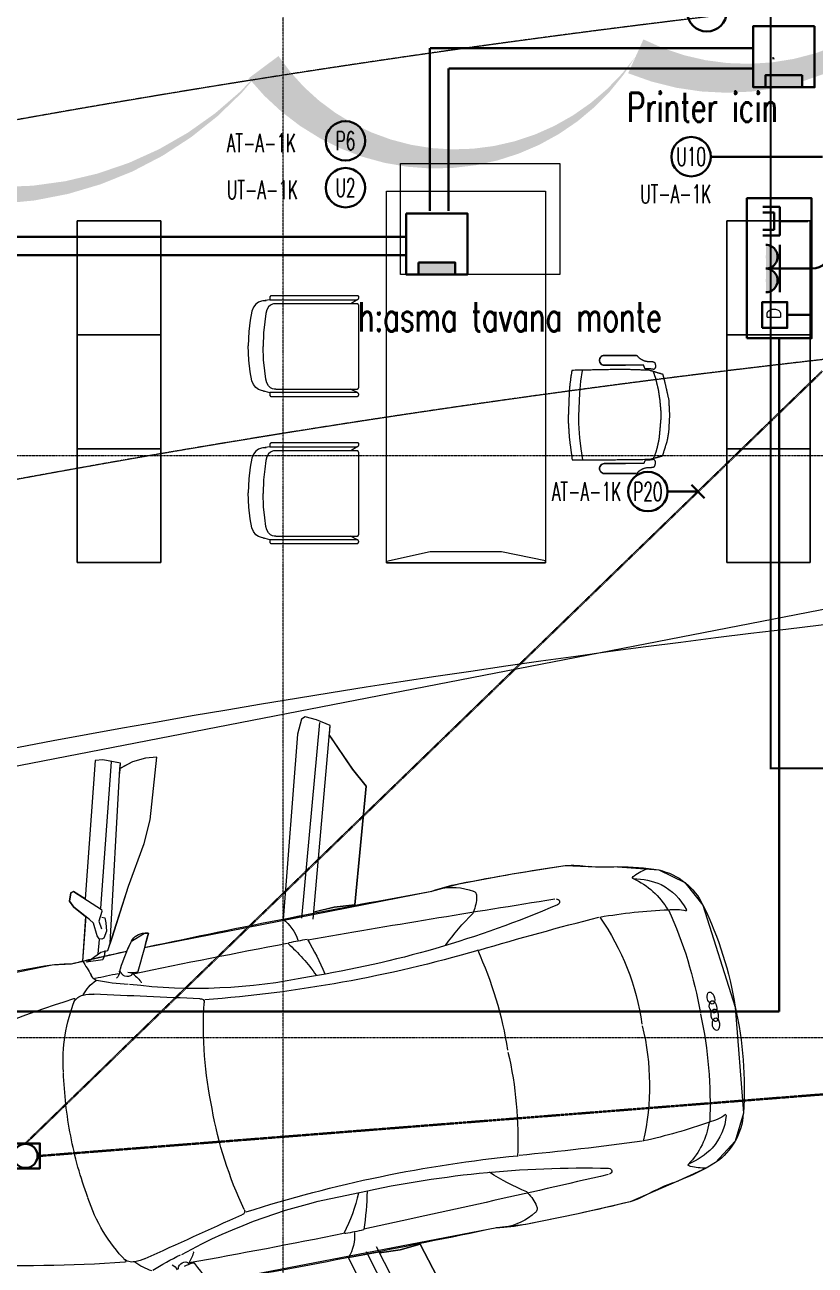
# Model space of a CAD drawing. Extents: x -1439 to 23780, y -1362 to 4476.
# Drawn here: x 9538 to 9964, y 1549 to 2217 of the extents above; entities that cross this region are included whole.
import ezdxf
from ezdxf.enums import TextEntityAlignment as Align

# ---------------------------------------------------------------- set-up
doc = ezdxf.new("R2010")
doc.units = 0
doc.header["$MEASUREMENT"] = 0
for name, pattern in [('Audi$0$DASHDOT2', [0.5, 0.25, -0.125, 0, -0.125]), ('Audi$0$DOT2', [0.125, 0, -0.125]), ('Audi$0$HIDDEN', [0.375, 0.25, -0.125]), ('Audi$0$HIDDEN2', [4.7625, 3.175, -1.5875]), ('DASHED2', [0.375, 0.25, -0.125])]:
    doc.linetypes.add(name, pattern=pattern)
doc.layers.get('0').update_dxf_attribs({"color": 9, "lineweight": 9})
for name, color, linetype, lineweight in [('Audi$0$04', 8, 'Continuous', 9), ('Audi$0$05', 8, 'Continuous', 9), ('Audi$0$06D', 8, 'Continuous', 9), ('Audi$0$20', 8, 'Audi$0$DOT2', 9), ('Audi$0$21', 8, 'Continuous', 9), ('Audi$0$24', 8, 'Audi$0$DASHDOT2', 9), ('Audi$0$35', 8, 'Continuous', 9), ('E-1x8 W ACİL ÇIKIŞ ARMATÜRÜ (TİP1)', 7, 'Continuous', 30), ('E-DATA PRİZİ (RJ45)', 7, 'Continuous', 30), ('E-DÖŞEME (ŞAP İÇİ) PRİZ KUTUSU', 7, 'Continuous', 30), ('E-KABLO', 7, 'Continuous', 30), ('E-KUVVET', 7, 'Continuous', 30), ('E-LINYE', 7, 'Continuous', 30), ('E-TV PRİZİ', 7, 'Continuous', 30), ('E-YAZI', 7, 'Continuous', 30), ('E-ÇİFTLİ UPS PRİZ', 7, 'Continuous', 30)]:
    doc.layers.add(name, color=color, linetype=linetype, lineweight=lineweight)
doc.styles.add('E-YAZI', font='txttw.shx')

# ---------------------------------------------------------------- blocks, each defined once
blk = doc.blocks.new('Audi$0$Group-321-1')
at = {"lineweight": 0}
for p, q in [((384783.0404, 69371.037), (384783.0455, 69371.0295)), ((384784.4115, 69370.3332), (384784.4025, 69370.333))]:
    blk.add_line(p, q, dxfattribs=at)
blk.add_lwpolyline([(384783.2058, 69367.6663), (384783.5053, 69368.2326), (384783.5403, 69368.3322), (384783.689, 69368.5997), (384783.7466, 69368.6084), (384783.8084, 69368.6626), (384783.8147, 69368.6844), (384783.7337, 69368.6844), (384784.4562, 69370.087), (384784.5363, 69370.2162), (384784.6671, 69370.4777), (384784.7897, 69370.7386), (384784.8195, 69370.8587), (384784.8615, 69371.012), (384784.9078, 69371.2302), (384784.8821, 69371.3838), (384784.7923, 69371.511), (384784.3139, 69371.8312), (384783.7777, 69372.0326), (384783.6197, 69372.0318), (384783.48, 69371.9631), (384783.4374, 69371.9222), (384783.3299, 69371.7988), (384783.1493, 69371.5806), (384783.0089, 69371.3289), (384782.8745, 69371.074), (384782.8143, 69370.9298), (384782.099, 69369.5315)], dxfattribs=at)
for centre, radius, start, end in [((384783.7002, 69371.6914), 0.3498, 77.58661, 129.02756), ((384783.3657, 69370.1215), 1.955, 60.96601, 77.834), ((384784.32, 69371.0452), 1.2443, 132.46554, 142.72442), ((384783.6803, 69371.6404), 0.3125, 79.03531, 114.67967), ((384783.8912, 69371.7489), 0.2436, 127.28492, 150.48206), ((384783.7369, 69371.9408), 0.00701, 14.30738, 65.78767), ((384783.7203, 69371.8273), 0.2984, 161.30494, 177.7436), ((384783.624, 69371.4545), 0.4181, 82.50821, 117.47814), ((384783.7432, 69371.5713), 0.4025, 118.72004, 140.78477), ((384786.16, 69370.0997), 3.0479, 144.45126, 151.44152), ((384783.1339, 69369.6371), 2.3005, 61.70075, 76.26458), ((384782.5383, 69372.3373), 0.9575, 316.21857, 325.7418), ((384783.5084, 69371.8411), 0.0862, 181.34596, 189.63974), ((384783.4275, 69371.8281), 0.00442, 198.85042, 328.86273), ((384783.4781, 69370.0639), 1.955, 47.82213, 64.69011), ((384784.1759, 69371.7659), 0.0116, 115.48588, 202.83845), ((384784.2048, 69371.7798), 0.0437, 204.93665, 291.60104), ((384784.1827, 69371.7527), 0.0264, 86.25131, 116.60003), ((384784.1802, 69371.7174), 0.0619, 44.04057, 86.06863), ((384784.219, 69371.7483), 0.0101, 111.92831, 196.76289), ((384784.245, 69371.7546), 0.0368, 193.51549, 249.2754), ((384784.2267, 69371.7313), 0.0287, 93.47089, 113.70035), ((384784.2157, 69371.751), 0.0129, 292.51497, 43.91301), ((384784.2218, 69371.692), 0.0681, 58.34095, 87.30825), ((384784.2665, 69371.7271), 0.0153, 157.39591, 204.46469), ((384784.264, 69371.7268), 0.0131, 105.23805, 152.09254), ((384784.2396, 69371.7211), 0.0339, 22.28966, 58.16625), ((384784.2684, 69371.7064), 0.0339, 67.48988, 103.36647), ((384784.2588, 69371.7295), 0.0131, 333.56358, 20.41807), ((384784.2551, 69371.6749), 0.0681, 38.34788, 67.31518), ((384783.6081, 69371.2726), 0.5525, 133.02369, 146.12278), ((384783.2195, 69369.5931), 2.3005, 49.39154, 63.95538), ((384784.2513, 69371.7608), 0.045, 244.61072, 282.68217), ((384784.2938, 69371.739), 0.045, 202.97395, 241.04541), ((384784.2575, 69371.7317), 0.0153, 281.19144, 328.26022), ((384784.2924, 69371.7303), 0.0368, 236.38072, 292.14064), ((384784.3065, 69371.7044), 0.0129, 81.74311, 193.14115), ((384784.3363, 69371.7123), 0.0437, 194.05509, 280.71948), ((384784.3025, 69371.7054), 0.0101, 288.89324, 13.72781), ((384784.2842, 69371.7018), 0.0287, 11.95578, 32.18524), ((384784.2999, 69371.6559), 0.0619, 39.58749, 81.61555), ((384784.3419, 69371.6807), 0.0116, 282.81768, 10.17024), ((384784.3272, 69371.6786), 0.0264, 9.05609, 39.40481), ((384793.5272, 69365.622), 11.9668, 150.13727, 152.89723), ((384800.1056, 69364.1963), 18.1799, 156.13496, 158.24111), ((384783.405, 69370.2154), 1.343, 60.01739, 86.68797), ((384784.5586, 69371.2508), 0.3498, 356.62857, 48.06952), ((384865.0479, 69325.7189), 93.6961, 150.803073, 151.627747), ((384777.8715, 69372.8535), 5.6052, 330.89441, 345.16435), ((384783.2749, 69371.4236), 0.0159, 339.0039, 150.39832), ((384784.4941, 69371.4395), 0.2436, 335.17406, 358.37121), ((384784.7399, 69371.4259), 0.00701, 59.86846, 111.34875), ((384784.5288, 69371.2049), 0.3125, 10.97646, 46.62082), ((384783.5314, 69370.1506), 1.343, 38.96815, 65.63874), ((384781.8315, 69372.3216), 3.0479, 334.21461, 341.20486), ((384784.4106, 69371.0507), 0.4181, 8.17799, 43.14791), ((384784.436, 69371.2157), 0.4025, 344.87136, 6.93609), ((384783.6723, 69371.3777), 1.2443, 342.93171, 353.19059), ((384784.6574, 69371.3463), 0.2984, 307.91253, 324.35119), ((384783.7734, 69370.6126), 1.0105, 153.06948, 161.91859), ((384783.1168, 69370.8333), 0.3186, 120.97289, 155.47556), ((384782.9706, 69371.0742), 0.0369, 91.80001, 120.34392), ((384782.963, 69371.0791), 0.0326, 45.48642, 78.55436), ((384782.8486, 69370.9332), 0.2179, 28.76175, 50.98475), ((384784.8286, 69371.1089), 0.00442, 156.7934, 286.8057), ((384784.7921, 69371.1821), 0.0862, 296.01639, 304.31017), ((384784.1506, 69371.1377), 1.1104, 185.59299, 197.27063), ((384768.9056, 69380.2116), 18.1799, 327.41502, 329.52117), ((384785.7608, 69370.6832), 0.9575, 159.91432, 169.43756), ((384822.9409, 69349.5203), 45.4809, 151.91783, 153.89663), ((384776.6075, 69373.5829), 7.1236, 326.0794, 338.11644), ((384782.7341, 69368.9325), 2.0531, 60.68217, 76.50321), ((384784.272, 69370.9318), 0.5525, 339.53334, 352.63243), ((384788.9005, 69367.1922), 5.6052, 140.49177, 154.76171), ((384699.7855, 69410.5499), 93.6961, 334.028379, 334.853054), ((384773.8988, 69375.6976), 11.9668, 332.7589, 335.51885), ((384784.589, 69370.7491), 0.0159, 335.25781, 146.65222), ((384782.8801, 69368.8575), 2.0531, 49.15292, 64.97396), ((384790.2301, 69366.5903), 7.1236, 147.53968, 159.57673), ((384783.8462, 69371.294), 1.1104, 288.38549, 300.06314), ((384784.4389, 69370.1168), 0.2179, 74.67138, 96.89437), ((384784.4908, 69370.2948), 0.0326, 47.10176, 80.1697), ((384784.2014, 69370.2765), 0.3186, 330.18057, 4.68324), ((384784.4824, 69370.2982), 0.0369, 5.3122, 33.85612), ((384782.4965, 69369.975), 0.2388, 70.63493, 104.39061), ((384825.273, 69347.607), 48.3027, 152.0551, 152.17195), ((384782.4028, 69368.6925), 1.5636, 74.98539, 82.5895), ((384783.6393, 69370.6814), 1.0105, 323.73754, 332.58665), ((384821.1879, 69350.0129), 43.565, 152.47687, 153.59071), ((384780.1046, 69371.4451), 2.9727, 314.88555, 333.67662), ((384782.7293, 69369.2079), 0.9545, 86.6279, 100.51602), ((384782.5618, 69370.1533), 0.00585, 151.78048, 223.89891), ((384743.6698, 69390.211), 45.4809, 331.7595, 333.7383), ((384782.8782, 69368.4484), 1.5636, 43.06662, 50.67073), ((384967.4628, 69508.0027), 231.379, 216.741616, 216.794011), ((384678.7517, 69458.2208), 136.4506, 319.252602, 319.492588), ((384782.5149, 69369.582), 0.0186, 41.38587, 155.31615), ((384783.958, 69371.212), 2.1585, 228.54216, 243.72242), ((384783.1066, 69369.0142), 0.9545, 25.14011, 39.02822), ((384786.4545, 69368.1856), 2.9727, 151.97951, 170.77058), ((384740.7557, 69390.9906), 48.3027, 333.48418, 333.60103), ((384783.8657, 69369.2721), 0.2388, 21.26552, 55.0212), ((384781.9661, 69369.5433), 0.2494, 316.34844, 326.72021), ((384782.1506, 69369.3741), 0.0194, 352.1473, 47.07927), ((384782.2653, 69368.9144), 0.4843, 94.43281, 101.94441), ((384782.1667, 69369.4142), 0.0112, 312.85989, 34.81051), ((384782.228, 69369.389), 0.00831, 38.23228, 92.03083), ((384745.0919, 69389.0738), 43.565, 332.06542, 333.17925), ((384783.9724, 69369.4292), 0.00585, 261.75721, 333.87565), ((384781.4441, 69369.9694), 0.9862, 309.91617, 319.86311), ((384782.0852, 69369.2999), 0.0489, 5.77906, 50.98927), ((384782.1316, 69369.3958), 0.0541, 258.6932, 282.71565), ((384782.1321, 69369.3799), 0.0386, 287.17105, 347.53678), ((384784.0189, 69371.1807), 2.1585, 241.9337, 257.11397), ((384782.3152, 69369.2019), 0.2415, 178.31118, 202.80165), ((384782.2724, 69369.0259), 0.196, 137.86982, 155.43476), ((384789.1281, 69366.4456), 7.5187, 159.68697, 166.35156), ((384782.0818, 69369.0554), 0.00481, 20.93843, 175.93169), ((384782.1584, 69369.074), 0.0723, 153.7582, 202.5543), ((384782.8576, 69369.5029), 0.8909, 210.02521, 235.56573), ((384783.5356, 69369.0581), 0.0186, 330.33998, 84.27025), ((384916.0429, 69336.4165), 136.4506, 166.163538, 166.403525), ((384783.6274, 69370.5018), 2.1511, 233.76937, 242.93532), ((384783.546, 69368.7124), 0.00831, 33.62529, 87.42384), ((384784.4746, 69368.4138), 0.9862, 165.79302, 175.73995), ((384783.1387, 69368.4661), 0.4843, 23.71172, 31.22332), ((384783.5945, 69368.6292), 0.0386, 138.11935, 198.48507), ((384783.5791, 69368.6408), 0.0194, 78.57685, 133.50883), ((384783.8241, 69368.5896), 0.2494, 158.93592, 169.30769), ((384783.6023, 69368.6773), 0.0112, 90.84562, 172.79624), ((384788.1969, 69600.0219), 231.379, 268.862115, 268.914511), ((384783.7323, 69368.6871), 0.08, 280.3078, 342.18425), ((384783.6798, 69368.7118), 0.1377, 339.05397, 348.48969), ((384783.6345, 69370.4982), 2.1511, 242.7208, 251.88675), ((384774.6241, 69373.2856), 10.0957, 331.54946, 332.26633), ((384783.5569, 69368.5444), 0.0489, 74.66686, 119.87707), ((384770.8666, 69375.5547), 14.5872, 330.32233, 331.52419), ((384783.6078, 69368.6381), 0.0541, 202.94048, 226.96292), ((384783.5722, 69368.6007), 0.00941, 255.33541, 307.38574), ((384783.5859, 69368.613), 0.0209, 223.75508, 275.52238), ((384783.5672, 69369.5788), 0.9868, 271.17841, 280.47417), ((384783.2716, 69369.2904), 0.8909, 250.0904, 275.63091), ((384783.2251, 69368.5368), 0.196, 330.22137, 347.7863), ((384783.3432, 69368.6743), 0.2415, 282.85447, 307.34495), ((384783.4846, 69368.4866), 0.00659, 318.88467, 4.01582), ((384783.5452, 69368.4928), 0.0543, 191.79662, 230.20751), ((384783.4973, 69368.4773), 0.00351, 209.85485, 338.00359), ((384777.1322, 69372.6032), 7.5187, 319.30457, 325.96916), ((384783.3307, 69368.4723), 0.0723, 283.10183, 331.89793), ((384783.3602, 69368.3991), 0.00481, 309.72444, 104.7177), ((384782.3066, 69367.2979), 1.667, 40.71383, 43.76976), ((384782.2148, 69368.7415), 1.3873, 338.47648, 342.83987), ((384778.0913, 69370.7376), 5.9654, 328.91966, 335.17019)]:
    blk.add_arc(centre, radius, start, end, dxfattribs=at)
blk = doc.blocks.new('Audi$0$Group-323-1')
for p, q in [((384784.0265, 69368.5095), (384784.2703, 69368.527)), ((384784.2703, 69368.527), (384784.4021, 69368.5228)), ((384784.4021, 69368.5228), (384784.7363, 69368.4631)), ((384783.5713, 69368.4048), (384783.609, 69368.4878)), ((384783.5745, 69368.4113), (384783.6449, 69368.4667)), ((384783.609, 69368.4878), (384783.6313, 69368.4913)), ((384783.631, 69368.4558), (384783.7074, 69368.4395)), ((384783.6313, 69368.4913), (384783.6593, 69368.4854)), ((384783.6449, 69368.4667), (384783.663, 69368.4998)), ((384783.663, 69368.4998), (384783.7403, 69368.5033)), ((384783.7049, 69368.5004), (384784.6228, 69368.2891)), ((384783.7219, 69368.4612), (384783.7131, 69368.4511)), ((384783.7613, 69368.4632), (384783.7219, 69368.4612)), ((384783.7403, 69368.5033), (384784.0265, 69368.5095)), ((384783.8035, 69368.4477), (384783.7613, 69368.4632)), ((384784.7363, 69368.4631), (384784.715, 69368.4056)), ((384783.7131, 69368.4511), (384783.7105, 69368.438)), ((384783.7105, 69368.438), (384783.7223, 69368.4231)), ((384783.7223, 69368.4231), (384783.784, 69368.3851)), ((384783.8016, 69368.4089), (384783.766, 69368.4339)), ((384783.784, 69368.3851), (384783.7954, 69368.3578)), ((384783.8561, 69368.4106), (384783.8016, 69368.4089)), ((384783.8281, 69368.4354), (384783.8035, 69368.4477)), ((384783.8271, 69368.4179), (384783.8281, 69368.4354)), ((384783.8654, 69368.406), (384783.8561, 69368.4106)), ((384783.9165, 69368.2343), (384783.8654, 69368.406)), ((384783.871, 69368.4001), (384784.645, 69368.2361)), ((384784.715, 69368.4056), (384784.6751, 69368.3445)), ((384783.8082, 69368.3333), (384783.5708, 69368.3847)), ((384783.7954, 69368.3578), (384783.8361, 69368.258)), ((384784.6751, 69368.3445), (384784.6231, 69368.2893)), ((384783.8361, 69368.258), (384783.8613, 69368.2275)), ((384784.626, 69368.1499), (384783.8955, 69368.3044)), ((384784.6228, 69368.2891), (384784.5969, 69368.2948)), ((384784.6231, 69368.2893), (384784.6514, 69368.2844)), ((384784.6514, 69368.2844), (384784.6458, 69368.2359)), ((384783.8613, 69368.2275), (384783.9062, 69368.2214)), ((384783.9062, 69368.2214), (384783.9165, 69368.2343)), ((384784.642, 69368.1874), (384784.626, 69368.1499)), ((384784.6458, 69368.2359), (384784.642, 69368.1874))]:
    blk.add_line(p, q)
blk.add_lwpolyline([(384783.6295, 69368.491), (384783.6556, 69368.4862), (384783.663, 69368.4998), (384784.0265, 69368.5095), (384784.2703, 69368.527), (384784.4021, 69368.5228), (384784.7363, 69368.4631), (384784.715, 69368.4056), (384784.6751, 69368.3445), (384784.6228, 69368.2891), (384784.6514, 69368.2844), (384784.642, 69368.1874), (384784.626, 69368.1499), (384783.8955, 69368.3044), (384783.9165, 69368.2343), (384783.9062, 69368.2214), (384783.8613, 69368.2275), (384783.8361, 69368.258), (384783.8051, 69368.334), (384783.5708, 69368.3847)], close=True)
blk = doc.blocks.new('Audi$0$Group-324-1')
for p, q in [((384781.7031, 69371.0121), (384781.6524, 69370.9735)), ((384781.7733, 69371.0498), (384781.7031, 69371.0121)), ((384782.4941, 69370.2883), (384781.7252, 69371.016)), ((384782.5366, 69370.3335), (384781.7733, 69371.0498)), ((384781.8057, 69371.015), (384782.0321, 69370.9999)), ((384782.0321, 69370.9999), (384782.1497, 69371.0007)), ((384782.1497, 69371.0007), (384782.6141, 69370.5571)), ((384781.6524, 69370.9735), (384781.6499, 69370.9499)), ((384781.6499, 69370.9499), (384781.7011, 69370.8824)), ((384781.7011, 69370.8824), (384782.4371, 69370.2063)), ((384782.6141, 69370.5571), (384782.5545, 69370.4624)), ((384782.5545, 69370.4624), (384782.5076, 69370.3596))]:
    blk.add_line(p, q)
blk.add_lwpolyline([(384782.6141, 69370.5571), (384782.1497, 69371.0007), (384782.0321, 69370.9999), (384781.8107, 69371.0146), (384781.7733, 69371.0498), (384781.7031, 69371.0121), (384781.6524, 69370.9735), (384781.6499, 69370.9499), (384781.7011, 69370.8824), (384782.4371, 69370.2063), (384782.5131, 69370.3555), (384782.5079, 69370.3604), (384782.5545, 69370.4624)], close=True)
blk = doc.blocks.new('Audi$0$Group-325-1')
for p, q in [((384784.2699, 69369.7089), (384784.2277, 69369.6053)), ((384784.901, 69369.5901), (384784.2699, 69369.7089)), ((384784.2277, 69369.6053), (384784.1715, 69369.5072)), ((384784.9688, 69369.494), (384784.901, 69369.5901)), ((384784.1214, 69369.4547), (384785.1608, 69369.254)), ((384784.1334, 69369.5156), (384785.1602, 69369.3127)), ((384785.1131, 69369.3188), (384784.9688, 69369.494)), ((384785.0663, 69369.1565), (384784.0879, 69369.3606)), ((384785.1602, 69369.3127), (384785.1706, 69369.2337)), ((384785.1706, 69369.2337), (384785.1687, 69369.1701)), ((384785.151, 69369.1543), (384785.0663, 69369.1565)), ((384785.1687, 69369.1701), (384785.151, 69369.1543))]:
    blk.add_line(p, q)
blk.add_lwpolyline([(384784.2699, 69369.7089), (384784.901, 69369.5901), (384784.9688, 69369.494), (384785.1099, 69369.3227), (384785.1602, 69369.3127), (384785.1706, 69369.2337), (384785.1687, 69369.1701), (384785.151, 69369.1543), (384785.0663, 69369.1565), (384784.0879, 69369.3606), (384784.1366, 69369.4517), (384784.166, 69369.5091), (384784.1719, 69369.508), (384784.2277, 69369.6053)], close=True)
blk = doc.blocks.new('Audi$0$p-audi_arac')
at = {"layer": 'Audi$0$06D', "lineweight": 0, "flags": 128}
blk.add_lwpolyline([(695.6, 0.8), (-4.4, 0.8), (-4.4, 400.8), (695.6, 400.8)], close=True, dxfattribs=at)
at = {"xscale": 99.99999999999999, "yscale": 99.99999999999999, "zscale": 99.99999999999999, "rotation": 117.1763778173342}
for name in ['Audi$0$Group-321-1', 'Audi$0$Group-323-1', 'Audi$0$Group-325-1', 'Audi$0$Group-324-1']:
    blk.add_blockref(name, (23745751.03, -31061967.79), dxfattribs=at)
blk = doc.blocks.new('Audi$0$Group-41-1')
for p, q in [((384804.5645, 69162.035), (384804.5645, 69161.585)), ((384805.1779, 69162.035), (384804.5645, 69162.035)), ((384805.1779, 69161.585), (384805.1779, 69162.035)), ((384804.5645, 69161.585), (384805.1779, 69161.585))]:
    blk.add_line(p, q)
at = {"flags": 128}
blk.add_lwpolyline([(384804.5645, 69162.035), (384805.1779, 69162.035), (384805.1779, 69161.585), (384804.5645, 69161.585)], close=True, dxfattribs=at)
blk = doc.blocks.new('Audi$0$Group-42-1')
at = {"layer": 'Audi$0$05', "color": 7}
for p in [(-1.2267, 0), (-0.6133, 0), (0, 0)]:
    blk.add_blockref('Audi$0$Group-41-1', p, dxfattribs=at)
blk = doc.blocks.new('Audi$0$Group-32-1')
for p, q in [((384804.5516, 69159.371), (384804.573, 69159.3356)), ((384804.5731, 69159.3699), (384804.573, 69159.3694)), ((384804.573, 69159.3694), (384804.573, 69159.3689)), ((384804.573, 69159.3689), (384804.573, 69158.9239)), ((384804.5732, 69159.3709), (384804.5731, 69159.3704)), ((384804.5731, 69159.3704), (384804.5731, 69159.3699)), ((384804.5733, 69159.3713), (384804.5732, 69159.3709)), ((384804.5735, 69159.3718), (384804.5733, 69159.3713)), ((384804.5736, 69159.3723), (384804.5735, 69159.3718)), ((384804.5738, 69159.3727), (384804.5736, 69159.3723)), ((384804.574, 69159.3732), (384804.5738, 69159.3727)), ((384804.5742, 69159.3736), (384804.574, 69159.3732)), ((384804.5745, 69159.374), (384804.5742, 69159.3736)), ((384804.5747, 69159.3745), (384804.5745, 69159.374)), ((384804.575, 69159.3749), (384804.5747, 69159.3745)), ((384804.5753, 69159.3752), (384804.575, 69159.3749)), ((384804.5756, 69159.3756), (384804.5753, 69159.3752)), ((384804.576, 69159.376), (384804.5756, 69159.3756)), ((384804.5763, 69159.3763), (384804.576, 69159.376)), ((384804.5767, 69159.3766), (384804.5763, 69159.3763)), ((384804.5771, 69159.3769), (384804.5767, 69159.3766)), ((384804.5775, 69159.3772), (384804.5771, 69159.3769)), ((384804.5779, 69159.3775), (384804.5775, 69159.3772)), ((384804.5783, 69159.3777), (384804.5779, 69159.3775)), ((384804.5788, 69159.3779), (384804.5783, 69159.3777)), ((384804.5792, 69159.3781), (384804.5788, 69159.3779)), ((384804.5797, 69159.3783), (384804.5792, 69159.3781)), ((384804.5801, 69159.3785), (384804.5797, 69159.3783)), ((384804.5806, 69159.3786), (384804.5801, 69159.3785)), ((384804.5811, 69159.3787), (384804.5806, 69159.3786)), ((384804.5816, 69159.3788), (384804.5811, 69159.3787)), ((384804.5821, 69159.3789), (384804.5816, 69159.3788)), ((384804.5825, 69159.3789), (384804.5821, 69159.3789)), ((384804.583, 69159.3789), (384804.5825, 69159.3789)), ((384805.023, 69159.3789), (384804.583, 69159.3789)), ((384805.0235, 69159.3789), (384805.023, 69159.3789)), ((384805.024, 69159.3789), (384805.0235, 69159.3789)), ((384805.0245, 69159.3788), (384805.024, 69159.3789)), ((384805.0249, 69159.3787), (384805.0245, 69159.3788)), ((384805.0254, 69159.3786), (384805.0249, 69159.3787)), ((384805.0259, 69159.3785), (384805.0254, 69159.3786)), ((384805.0264, 69159.3783), (384805.0259, 69159.3785)), ((384805.0268, 69159.3781), (384805.0264, 69159.3783)), ((384805.0273, 69159.3779), (384805.0268, 69159.3781)), ((384805.0277, 69159.3777), (384805.0273, 69159.3779)), ((384805.0281, 69159.3775), (384805.0277, 69159.3777)), ((384805.0285, 69159.3772), (384805.0281, 69159.3775)), ((384805.029, 69159.3769), (384805.0285, 69159.3772)), ((384805.0293, 69159.3766), (384805.029, 69159.3769)), ((384805.0297, 69159.3763), (384805.0293, 69159.3766)), ((384805.0301, 69159.376), (384805.0297, 69159.3763)), ((384805.0304, 69159.3756), (384805.0301, 69159.376)), ((384805.0307, 69159.3752), (384805.0304, 69159.3756)), ((384805.031, 69159.3749), (384805.0307, 69159.3752)), ((384805.0313, 69159.3745), (384805.031, 69159.3749)), ((384805.0316, 69159.374), (384805.0313, 69159.3745)), ((384805.0318, 69159.3736), (384805.0316, 69159.374)), ((384805.032, 69159.3732), (384805.0318, 69159.3736)), ((384805.0322, 69159.3727), (384805.032, 69159.3732)), ((384805.0324, 69159.3723), (384805.0322, 69159.3727)), ((384805.0326, 69159.3718), (384805.0324, 69159.3723)), ((384805.0327, 69159.3713), (384805.0326, 69159.3718)), ((384805.0328, 69159.3709), (384805.0327, 69159.3713)), ((384805.0329, 69159.3704), (384805.0328, 69159.3709)), ((384805.0329, 69159.3699), (384805.0329, 69159.3704)), ((384805.033, 69159.3694), (384805.0329, 69159.3699)), ((384805.0521, 69159.3725), (384805.033, 69159.3345)), ((384805.033, 69159.3689), (384805.033, 69159.3694)), ((384805.033, 69158.9322), (384805.033, 69159.3689)), ((384805.033, 69158.9322), (384805.033, 69158.9322)), ((384804.5516, 69158.8992), (384804.558, 69158.8616)), ((384805.0524, 69158.8992), (384805.0423, 69158.8616))]:
    blk.add_line(p, q)
at = {"flags": 128}
for points in [[(384804.5309, 69158.9092), (384804.5309, 69158.9087), (384804.531, 69158.9082), (384804.531, 69158.9077), (384804.5311, 69158.9072), (384804.5312, 69158.9068), (384804.5314, 69158.9063), (384804.5315, 69158.9058), (384804.5317, 69158.9054), (384804.5319, 69158.9049), (384804.5321, 69158.9045), (384804.5324, 69158.904), (384804.5326, 69158.9036), (384804.5329, 69158.9032), (384804.5332, 69158.9028), (384804.5335, 69158.9025), (384804.5339, 69158.9021), (384804.5342, 69158.9018), (384804.5346, 69158.9015), (384804.535, 69158.9012), (384804.5354, 69158.9009), (384804.5358, 69158.9006), (384804.5362, 69158.9004), (384804.5367, 69158.9001), (384804.5371, 69158.8999), (384804.5376, 69158.8998), (384804.538, 69158.8996), (384804.5385, 69158.8995), (384804.539, 69158.8994), (384804.5395, 69158.8993), (384804.54, 69158.8992), (384804.5404, 69158.8992), (384804.5409, 69158.8992), (384804.5516, 69158.8992), (384804.5516, 69159.3689), (384804.5516, 69159.3694), (384804.5516, 69159.3699), (384804.5515, 69159.3704), (384804.5515, 69159.3709), (384804.5513, 69159.3713), (384804.5512, 69159.3718), (384804.5511, 69159.3723), (384804.5509, 69159.3727), (384804.5507, 69159.3732), (384804.5505, 69159.3736), (384804.5502, 69159.374), (384804.55, 69159.3745), (384804.5497, 69159.3749), (384804.5494, 69159.3752), (384804.5491, 69159.3756), (384804.5487, 69159.376), (384804.5484, 69159.3763), (384804.548, 69159.3766), (384804.5476, 69159.3769), (384804.5472, 69159.3772), (384804.5468, 69159.3775), (384804.5464, 69159.3777), (384804.5459, 69159.3779), (384804.5455, 69159.3781), (384804.545, 69159.3783), (384804.5445, 69159.3785), (384804.5441, 69159.3786), (384804.5436, 69159.3787), (384804.5431, 69159.3788), (384804.5426, 69159.3789), (384804.5421, 69159.3789), (384804.5416, 69159.3789), (384804.5359, 69159.3789), (384804.5357, 69159.3789), (384804.5354, 69159.3789), (384804.5352, 69159.3788), (384804.535, 69159.3788), (384804.5347, 69159.3788), (384804.5345, 69159.3787), (384804.5343, 69159.3786), (384804.534, 69159.3785), (384804.5338, 69159.3784), (384804.5336, 69159.3783), (384804.5334, 69159.3782), (384804.5332, 69159.3781), (384804.533, 69159.3779), (384804.5328, 69159.3778), (384804.5326, 69159.3776), (384804.5324, 69159.3774), (384804.5322, 69159.3773), (384804.5321, 69159.3771), (384804.5319, 69159.3769), (384804.5318, 69159.3767), (384804.5316, 69159.3765), (384804.5315, 69159.3763), (384804.5314, 69159.376), (384804.5313, 69159.3758), (384804.5312, 69159.3756), (384804.5312, 69159.3754), (384804.5311, 69159.3751), (384804.531, 69159.3749), (384804.531, 69159.3746), (384804.531, 69159.3744), (384804.5309, 69159.3741), (384804.5309, 69159.3739), (384804.5309, 69158.9092)], [(384805.0521, 69158.8992), (384805.0628, 69158.8992), (384805.0633, 69158.8992), (384805.0638, 69158.8992), (384805.0642, 69158.8993), (384805.0647, 69158.8994), (384805.0652, 69158.8995), (384805.0657, 69158.8996), (384805.0661, 69158.8998), (384805.0666, 69158.8999), (384805.0671, 69158.9001), (384805.0675, 69158.9004), (384805.0679, 69158.9006), (384805.0683, 69158.9009), (384805.0687, 69158.9012), (384805.0691, 69158.9015), (384805.0695, 69158.9018), (384805.0698, 69158.9021), (384805.0702, 69158.9025), (384805.0705, 69158.9028), (384805.0708, 69158.9032), (384805.0711, 69158.9036), (384805.0714, 69158.904), (384805.0716, 69158.9045), (384805.0718, 69158.9049), (384805.072, 69158.9054), (384805.0722, 69158.9058), (384805.0723, 69158.9063), (384805.0725, 69158.9068), (384805.0726, 69158.9072), (384805.0727, 69158.9077), (384805.0727, 69158.9082), (384805.0728, 69158.9087), (384805.0728, 69158.9092), (384805.0728, 69159.3689), (384805.0728, 69159.3694), (384805.0727, 69159.3699), (384805.0727, 69159.3704), (384805.0726, 69159.3709), (384805.0725, 69159.3713), (384805.0723, 69159.3718), (384805.0722, 69159.3723), (384805.072, 69159.3727), (384805.0718, 69159.3732), (384805.0716, 69159.3736), (384805.0714, 69159.374), (384805.0711, 69159.3745), (384805.0708, 69159.3749), (384805.0705, 69159.3752), (384805.0702, 69159.3756), (384805.0698, 69159.376), (384805.0695, 69159.3763), (384805.0691, 69159.3766), (384805.0687, 69159.3769), (384805.0683, 69159.3772), (384805.0679, 69159.3775), (384805.0675, 69159.3777), (384805.0671, 69159.3779), (384805.0666, 69159.3781), (384805.0661, 69159.3783), (384805.0657, 69159.3785), (384805.0652, 69159.3786), (384805.0647, 69159.3787), (384805.0642, 69159.3788), (384805.0638, 69159.3789), (384805.0633, 69159.3789), (384805.0628, 69159.3789), (384805.0621, 69159.3789), (384805.0616, 69159.3789), (384805.0611, 69159.3789), (384805.0606, 69159.3788), (384805.0601, 69159.3787), (384805.0596, 69159.3786), (384805.0592, 69159.3785), (384805.0587, 69159.3783), (384805.0582, 69159.3781), (384805.0578, 69159.3779), (384805.0574, 69159.3777), (384805.0569, 69159.3775), (384805.0565, 69159.3772), (384805.0561, 69159.3769), (384805.0557, 69159.3766), (384805.0554, 69159.3763), (384805.055, 69159.376), (384805.0547, 69159.3756), (384805.0543, 69159.3752), (384805.054, 69159.3749), (384805.0538, 69159.3745), (384805.0535, 69159.374), (384805.0533, 69159.3736), (384805.053, 69159.3732), (384805.0528, 69159.3727), (384805.0527, 69159.3723), (384805.0525, 69159.3718), (384805.0524, 69159.3713), (384805.0523, 69159.3709), (384805.0522, 69159.3704), (384805.0521, 69159.3699), (384805.0521, 69159.3694), (384805.0521, 69159.3689), (384805.0521, 69158.8992)]]:
    blk.add_lwpolyline(points, close=True, dxfattribs=at)
for points in [[(384804.5309, 69158.9092, 0.414214), (384804.5409, 69158.8992), (384804.5516, 69158.8992), (384804.5516, 69159.3689, 0.414214), (384804.5416, 69159.3789), (384804.5359, 69159.3789, 0.414214), (384804.5309, 69159.3739)], [(384805.0521, 69158.8992), (384805.0628, 69158.8992, 0.414214), (384805.0728, 69158.9092), (384805.0728, 69159.3689, 0.414214), (384805.0628, 69159.3789), (384805.0621, 69159.3789, 0.414214), (384805.0521, 69159.3689)]]:
    blk.add_lwpolyline(points, format="xyb", close=True, dxfattribs=at)
blk.add_lwpolyline([(384805.033, 69158.9322), (384805.033, 69159.3689, 0.414214), (384805.023, 69159.3789), (384804.583, 69159.3789, 0.414214), (384804.573, 69159.3689), (384804.573, 69158.9239), (384804.5738, 69158.9202)], format="xyb", dxfattribs=at)
for points in [[(384804.573, 69158.9322), (384804.573, 69158.9239), (384804.5752, 69158.9142), (384804.5804, 69158.903), (384804.5903, 69158.8926), (384804.6064, 69158.8839), (384804.6258, 69158.8783), (384804.6716, 69158.8721), (384804.7307, 69158.8665), (384804.803, 69158.8644)], [(384805.033, 69158.9322), (384805.033, 69158.9239), (384805.0308, 69158.9142), (384805.0256, 69158.903), (384805.0157, 69158.8926), (384804.9996, 69158.8839), (384804.9803, 69158.8783), (384804.9344, 69158.8721), (384804.8753, 69158.8665), (384804.803, 69158.8644)], [(384804.5569, 69158.8806), (384804.5569, 69158.8686), (384804.5592, 69158.8546), (384804.5647, 69158.8386), (384804.5752, 69158.8236), (384804.5922, 69158.8111), (384804.6127, 69158.8031), (384804.6612, 69158.7941), (384804.7237, 69158.7861), (384804.8002, 69158.7831)], [(384805.0434, 69158.8658), (384805.0434, 69158.8686), (384805.0412, 69158.8546), (384805.0357, 69158.8386), (384805.0252, 69158.8236), (384805.0082, 69158.8111), (384804.9877, 69158.8031), (384804.9392, 69158.7941), (384804.8767, 69158.7861), (384804.8002, 69158.7831)]]:
    blk.add_lwpolyline(points, dxfattribs=at)
blk = doc.blocks.new('Audi$0$Group-258-1')
at = {"linetype": 'Continuous'}
for p, q in [((384800.0983, 69164.505), (384800.0936, 69164.5084)), ((384800.71, 69164.505), (384800.7146, 69164.5084)), ((384800.2257, 69164.3995), (384800.1668, 69164.4084)), ((384800.5895, 69164.4019), (384800.5299, 69164.394)), ((384800.6491, 69164.4097), (384800.5895, 69164.4019)), ((384800.2892, 69164.3936), (384800.2257, 69164.3995)), ((384800.3717, 69164.3904), (384800.2892, 69164.3936)), ((384800.4137, 69164.389), (384800.3717, 69164.3904)), ((384800.4502, 69164.389), (384800.4137, 69164.389)), ((384800.4792, 69164.3908), (384800.4502, 69164.389)), ((384800.5299, 69164.394), (384800.4792, 69164.3908))]:
    blk.add_line(p, q, dxfattribs=at)
at = {"linetype": 'Continuous', "flags": 128}
for points in [[(384800.0862, 69164.6997), (384800.0862, 69164.6409), (384800.0862, 69164.6409)], [(384800.722, 69164.6997), (384800.722, 69164.6409), (384800.722, 69164.6409)], [(384800.0862, 69164.6409), (384800.0862, 69164.5259), (384800.0862, 69164.6409)], [(384800.1395, 69164.5259), (384800.1395, 69164.6409), (384800.1395, 69164.6409)], [(384800.6687, 69164.5259), (384800.6687, 69164.6409), (384800.6687, 69164.6409)], [(384800.722, 69164.6409), (384800.722, 69164.5259), (384800.722, 69164.6409)], [(384800.0862, 69164.5259), (384800.0862, 69164.5259), (384800.087, 69164.52)], [(384800.0862, 69164.5259), (384800.087, 69164.52), (384800.087, 69164.52)], [(384800.087, 69164.52), (384800.087, 69164.52), (384800.0892, 69164.5143)], [(384800.087, 69164.52), (384800.0892, 69164.5143), (384800.0892, 69164.5143)], [(384800.0892, 69164.5143), (384800.0892, 69164.5143), (384800.0929, 69164.5094)], [(384800.0892, 69164.5143), (384800.0936, 69164.5084), (384800.0929, 69164.5094)], [(384800.0977, 69164.5054), (384800.0977, 69164.5054), (384800.1034, 69164.5026)], [(384800.0977, 69164.5054), (384800.1034, 69164.5026), (384800.1034, 69164.5026)], [(384800.1034, 69164.5026), (384800.1034, 69164.5026), (384800.1096, 69164.5011)], [(384800.1034, 69164.5026), (384800.1096, 69164.5011), (384800.1096, 69164.5011)], [(384800.1096, 69164.5011), (384800.1096, 69164.5011), (384800.1161, 69164.5011)], [(384800.1096, 69164.5011), (384800.1161, 69164.5011), (384800.1161, 69164.5011)], [(384800.1161, 69164.5011), (384800.1161, 69164.5011), (384800.1223, 69164.5026)], [(384800.1161, 69164.5011), (384800.1223, 69164.5026), (384800.1223, 69164.5026)], [(384800.1223, 69164.5026), (384800.1223, 69164.5026), (384800.128, 69164.5054)], [(384800.1223, 69164.5026), (384800.128, 69164.5054), (384800.128, 69164.5054)], [(384800.128, 69164.5054), (384800.128, 69164.5054), (384800.1328, 69164.5094)], [(384800.128, 69164.5054), (384800.1328, 69164.5094), (384800.1328, 69164.5094)], [(384800.1328, 69164.5094), (384800.1328, 69164.5094), (384800.1365, 69164.5143)], [(384800.1328, 69164.5094), (384800.1365, 69164.5143), (384800.1365, 69164.5143)], [(384800.1365, 69164.5143), (384800.1365, 69164.5143), (384800.1387, 69164.52)], [(384800.1365, 69164.5143), (384800.1387, 69164.52), (384800.1387, 69164.52)], [(384800.1387, 69164.52), (384800.1387, 69164.52), (384800.1395, 69164.5259)], [(384800.1387, 69164.52), (384800.1395, 69164.5259), (384800.1395, 69164.5259)], [(384800.6695, 69164.52), (384800.6695, 69164.52), (384800.6687, 69164.5259)], [(384800.6695, 69164.52), (384800.6687, 69164.5259), (384800.6687, 69164.5259)], [(384800.6718, 69164.5143), (384800.6718, 69164.5143), (384800.6695, 69164.52)], [(384800.6718, 69164.5143), (384800.6695, 69164.52), (384800.6695, 69164.52)], [(384800.6754, 69164.5094), (384800.6754, 69164.5094), (384800.6718, 69164.5143)], [(384800.6754, 69164.5094), (384800.6718, 69164.5143), (384800.6718, 69164.5143)], [(384800.6802, 69164.5054), (384800.6802, 69164.5054), (384800.6754, 69164.5094)], [(384800.6802, 69164.5054), (384800.6754, 69164.5094), (384800.6754, 69164.5094)], [(384800.6859, 69164.5026), (384800.6859, 69164.5026), (384800.6802, 69164.5054)], [(384800.6859, 69164.5026), (384800.6802, 69164.5054), (384800.6802, 69164.5054)], [(384800.6922, 69164.5011), (384800.6922, 69164.5011), (384800.6859, 69164.5026)], [(384800.6922, 69164.5011), (384800.6859, 69164.5026), (384800.6859, 69164.5026)], [(384800.6986, 69164.5011), (384800.6986, 69164.5011), (384800.6922, 69164.5011)], [(384800.6986, 69164.5011), (384800.6922, 69164.5011), (384800.6922, 69164.5011)], [(384800.7048, 69164.5026), (384800.7048, 69164.5026), (384800.6986, 69164.5011)], [(384800.7048, 69164.5026), (384800.6986, 69164.5011), (384800.6986, 69164.5011)], [(384800.7105, 69164.5054), (384800.7105, 69164.5054), (384800.7048, 69164.5026)], [(384800.7105, 69164.5054), (384800.7048, 69164.5026), (384800.7048, 69164.5026)], [(384800.719, 69164.5143), (384800.7146, 69164.5084), (384800.7153, 69164.5094)], [(384800.719, 69164.5143), (384800.719, 69164.5143), (384800.7153, 69164.5094)], [(384800.7213, 69164.52), (384800.7213, 69164.52), (384800.719, 69164.5143)], [(384800.7213, 69164.52), (384800.719, 69164.5143), (384800.719, 69164.5143)], [(384800.722, 69164.5259), (384800.722, 69164.5259), (384800.7213, 69164.52)], [(384800.722, 69164.5259), (384800.7213, 69164.52), (384800.7213, 69164.52)]]:
    blk.add_lwpolyline(points, close=True, dxfattribs=at)
at = {"linetype": 'Continuous'}
for points in [[(384800.3272, 69164.8751), (384800.2792, 69164.8644), (384800.2312, 69164.8536)], [(384800.4074, 69164.8792), (384800.3673, 69164.8772), (384800.3272, 69164.8751)], [(384800.4932, 69164.8746), (384800.4503, 69164.8769), (384800.4074, 69164.8792)], [(384800.5432, 69164.8666), (384800.5182, 69164.8706), (384800.4932, 69164.8746)], [(384800.1182, 69164.7571), (384800.1184, 69164.788), (384800.1261, 69164.8013), (384800.1481, 69164.8026)], [(384800.1481, 69164.8026), (384800.1523, 69164.8031), (384800.1616, 69164.7937)], [(384800.1886, 69164.8426), (384800.1775, 69164.8055), (384800.1663, 69164.7685)], [(384800.2113, 69164.8039), (384800.1911, 69164.7972), (384800.1708, 69164.7905)], [(384800.2312, 69164.8536), (384800.2099, 69164.8481), (384800.1886, 69164.8426)], [(384800.2746, 69164.8191), (384800.2429, 69164.8115), (384800.2113, 69164.8039)], [(384800.3252, 69164.8264), (384800.2999, 69164.8227), (384800.2746, 69164.8191)], [(384800.3841, 69164.8318), (384800.3546, 69164.8291), (384800.3252, 69164.8264)], [(384800.4307, 69164.8318), (384800.4074, 69164.8318), (384800.3841, 69164.8318)], [(384800.4872, 69164.8271), (384800.4589, 69164.8295), (384800.4307, 69164.8318)], [(384800.5356, 69164.8225), (384800.5114, 69164.8248), (384800.4872, 69164.8271)], [(384800.5919, 69164.8096), (384800.5638, 69164.8161), (384800.5356, 69164.8225)], [(384800.6271, 69164.8405), (384800.5851, 69164.8535), (384800.5432, 69164.8666)], [(384800.637, 69164.7924), (384800.6046, 69164.8075), (384800.5919, 69164.8096)], [(384800.6454, 69164.7717), (384800.6363, 69164.8061), (384800.6271, 69164.8405)], [(384800.6601, 69164.8026), (384800.656, 69164.8031), (384800.6466, 69164.7937)], [(384800.69, 69164.7571), (384800.6898, 69164.788), (384800.6822, 69164.8013), (384800.6601, 69164.8026)], [(384800.0854, 69164.7011), (384800.1126, 69164.7212), (384800.1182, 69164.7571)], [(384800.158, 69164.7461), (384800.1488, 69164.7423), (384800.1395, 69164.7385)], [(384800.1395, 69164.7385), (384800.1395, 69164.6897), (384800.1395, 69164.6409)], [(384800.1585, 69164.7715), (384800.1583, 69164.7588), (384800.158, 69164.7461)], [(384800.1616, 69164.7937), (384800.1601, 69164.7826), (384800.1585, 69164.7715)], [(384800.1663, 69164.7685), (384800.1639, 69164.6975), (384800.1616, 69164.6266)], [(384800.6491, 69164.4746), (384800.6472, 69164.6232), (384800.6454, 69164.7717)], [(384800.6466, 69164.7937), (384800.6482, 69164.7826), (384800.6497, 69164.7715)], [(384800.6497, 69164.7715), (384800.65, 69164.7588), (384800.6502, 69164.7461)], [(384800.6502, 69164.7461), (384800.6595, 69164.7423), (384800.6687, 69164.7385)], [(384800.6687, 69164.7385), (384800.6687, 69164.6897), (384800.6687, 69164.6409)], [(384800.7229, 69164.7011), (384800.6957, 69164.7212), (384800.69, 69164.7571)], [(384800.1616, 69164.6266), (384800.1642, 69164.4892), (384800.1668, 69164.3518)], [(384800.6491, 69164.3531), (384800.6491, 69164.4138), (384800.6491, 69164.4746)], [(384800.1668, 69164.3518), (384800.2302, 69164.3409), (384800.278, 69164.3374)], [(384800.278, 69164.3374), (384800.3427, 69164.3349), (384800.4074, 69164.3324)], [(384800.4502, 69164.3324), (384800.4901, 69164.3349), (384800.5299, 69164.3374)], [(384800.5299, 69164.3374), (384800.5895, 69164.3452), (384800.6491, 69164.3531)], [(384800.4074, 69164.3324), (384800.4288, 69164.3324), (384800.4502, 69164.3324)]]:
    blk.add_open_spline(points, degree=2, dxfattribs=at)
blk = doc.blocks.new('Audi$0$p-ma-audi')
for p, q in [((-7.57, 155.19), (-7.57, 200)), ((-85.7, 155.19), (-7.57, 155.19))]:
    blk.add_line(p, q)
at = {"flags": 128}
for points in [[(-7.57, 200), (-7.57, 214.96), (-93.45, 214.96), (-93.45, 155.19), (-85.7, 155.19)], [(-85.7, 0.04), (-85.7, 0.94), (-61.93, 5.88), (-23.62, 5.88), (0, 0.73), (0, 0), (-85.67, 0)]]:
    blk.add_lwpolyline(points, dxfattribs=at)
for points in [[(-85.7, 200), (-85.7, 0), (0, 0), (0, 200), (-85.7, 200)], [(-85.7, 200), (-85.7, 0), (0, 0), (0, 200)]]:
    blk.add_lwpolyline(points, close=True, dxfattribs=at)
blk = doc.blocks.new('10_DÖŞEME (ŞAP İÇİ) PRİZ KUTUSU')
at = {"layer": 'E-DÖŞEME (ŞAP İÇİ) PRİZ KUTUSU'}
blk.add_hatch(color=5, dxfattribs=at).paths.add_polyline_path([(0.734, 0.216), (0.734, 0.706), (-0.734, 0.706), (-0.734, 0.216)])
at = {"layer": 'E-DÖŞEME (ŞAP İÇİ) PRİZ KUTUSU', "color": 5}
for points in [[(1.224, 2.664), (1.224, 0.216), (-1.224, 0.216), (-1.224, 2.664)], [(0.734, 0.706), (0.734, 0.216), (-0.734, 0.216), (-0.734, 0.706)]]:
    blk.add_lwpolyline(points, close=True, dxfattribs=at)
blk = doc.blocks.new('E-YER DOSEME BUATI')
at = {"layer": 'E-KUVVET', "color": 6}
blk.add_lwpolyline([(-7.75, 6.75), (7.75, 6.75), (7.75, -6.75), (-7.75, -6.75)], close=True, dxfattribs=at)
blk.add_circle((0, 0), 6.5, dxfattribs=at)
blk = doc.blocks.new('100_ÇİFTLİ UPS PRİZ')
at = {"layer": 'E-ÇİFTLİ UPS PRİZ', "color": 4}
for p, q in [((0, 3.86), (0, 0)), ((-2.4, 2.43), (2.4, 2.43))]:
    blk.add_line(p, q, dxfattribs=at)
at = {"layer": 'E-ÇİFTLİ UPS PRİZ', "color": 4, "const_width": 1.2}
for points in [[(-1.8, 3.85, 0.97398), (-0.6, 3.85, 0.97398)], [(0.6, 3.85, 0.97398), (1.8, 3.85, 0.97398)]]:
    blk.add_lwpolyline(points, format="xyb", dxfattribs=at)
at = {"layer": 'E-ÇİFTLİ UPS PRİZ', "color": 4}
for centre, start, end in [((-1.2, 3.87), 179.6083, 359.6083), ((1.2, 3.87), 180.3917, 0.3917)]:
    blk.add_arc(centre, 1.2, start, end, dxfattribs=at)
blk = doc.blocks.new('100_TV PRİZİ')
at = {"layer": 'E-TV PRİZİ', "color": 4}
for p, q in [((-1.23, 3.87), (-1.23, 2.4)), ((-0.74, 3.87), (-0.74, 2.89)), ((0.74, 3.87), (0.74, 2.89)), ((1.23, 3.87), (1.23, 2.4)), ((-1.23, 2.4), (1.23, 2.4)), ((-0.74, 2.89), (0.74, 2.89)), ((0, 2.4), (0, 0))]:
    blk.add_line(p, q, dxfattribs=at)
blk = doc.blocks.new('*U326')
at = {"layer": 'E-DATA PRİZİ (RJ45)', "color": 4}
blk.add_line((0, 0), (0, 2.1), dxfattribs=at)
blk.add_lwpolyline([(-1.23, 4.48), (1.23, 4.48), (1.23, 2.1), (-1.23, 2.1)], close=True, dxfattribs=at)
at = {"layer": 'E-DATA PRİZİ (RJ45)', "color": 3, "style": 'E-YAZI'}
blk.add_text('D', height=1.28, dxfattribs=at).set_placement((-0.44, 2.73))
blk = doc.blocks.new('E-ROTA-GRPRZ2')
at = {"layer": 'E-1x8 W ACİL ÇIKIŞ ARMATÜRÜ (TİP1)', "color": 1}
blk.add_lwpolyline([(-37.7, 34.88), (37.7, 34.88), (37.7, 0), (-37.7, 0)], close=True, dxfattribs=at)
at = {"layer": 'E-DATA PRİZİ (RJ45)', "xscale": 5.67, "yscale": 5.67, "zscale": 5.67}
blk.add_blockref('*U326', (-25.18, 1.24), dxfattribs=at)
at = {"layer": 'E-TV PRİZİ', "xscale": 6.3, "yscale": 6.3, "zscale": 6.3}
blk.add_blockref('100_TV PRİZİ', (25.39, 2.01), dxfattribs=at)
at = {"layer": 'E-ÇİFTLİ UPS PRİZ', "xscale": 5.322239999999999, "yscale": 5.322239999999999, "zscale": 5.322239999999999}
blk.add_blockref('100_ÇİFTLİ UPS PRİZ', (-0.2, 4.14), dxfattribs=at)

msp = doc.modelspace()

# ---------------------------------------------------------------- linework, layer by layer
at = {"color": 6}
msp.add_lwpolyline([(9843.91, 3048, 0, 20, -0.520567), (9983.42, 2902.79, 0, 20, -0.520567), (9983.42, 2902.79, 0, 20, -0.520567), (10058.98, 2711.11, 0, 20, -0.520567), (10058.98, 2711.11, 0, 20, -0.520567), (10079.33, 2510.73, 0, 20, -0.520567), (10079.33, 2510.73, 0, 20, -0.520567), (10053.17, 2310.34, 0, 20, -0.520567), (10053.17, 2310.34, 0, 20, -0.520567), (9867.16, 2199.98, 0, 20, -0.520567), (9867.16, 2199.98, 0, 20, -0.520567), (9666.62, 2194.17, 0, 20, -0.520567), (9666.62, 2194.17, 0, 20, -0.520567), (9358.54, 2217.4, 0, 20, -0.520567), (9358.54, 2217.4, 0, 20, -0.520567), (9198.69, 2345.19, 0, 20, -0.520567), (9198.69, 2345.19, 0, 20, -0.520567), (9187.06, 2548.48, 0, 20, -0.520567), (9187.06, 2548.48, 0, 20, -0.520567), (9169.62, 2754.68, 0, 20, -0.520567), (9169.62, 2754.68, 0, 20, -0.520567), (9236.47, 2966.68, 0, 20, -0.520567), (9437.01, 3024.77, 0, 20, -0.520567)], format="xyseb", dxfattribs=at)
at = {"layer": 'Audi$0$20', "linetype": 'Audi$0$HIDDEN', "lineweight": 0}
for points in [[(7497.5, 1433.22, -0.101512), (9968.66, 2228.47, -0.101512)], [(7129.5, 979.76, -0.152644), (10705.5, 2076.19, -0.10573)]]:
    msp.add_lwpolyline(points, format="xyb", dxfattribs=at)
at = {"layer": 'Audi$0$21', "linetype": 'Audi$0$DASHDOT2'}
for points in [[(9677.23, 287.1), (9677.23, 2538.75)], [(6835.48, 1671.62), (10934.42, 1671.62)]]:
    msp.add_lwpolyline(points, dxfattribs=at)
at = {"layer": 'Audi$0$21', "linetype": 'Audi$0$HIDDEN2', "ltscale": 0.1, "const_width": 1}
msp.add_lwpolyline([(9939.87, 2271.8), (10517.49, 2271.8), (10517.49, 1816.58), (9939.87, 1816.58)], close=True, dxfattribs=at)
at = {"layer": 'Audi$0$24'}
msp.add_lwpolyline([(6827.5, 1985), (11027.5, 1985)], dxfattribs=at)
at = {"layer": 'Audi$0$35'}
msp.add_lwpolyline([(7909.5, 2803), (8525.5, 2803), (8525.5, 2363), (10472.5, 2363), (10472.5, 2240), (9967.4, 2240), (10004.84, 1897.89, 0.099521), (7703.07, 1167.17)], format="xyb", dxfattribs=at)
at = {"layer": 'E-KABLO', "color": 6, "linetype": 'DASHED2'}
for p, q in [((9929.83, 2204.44), (9756.27, 2204.44)), ((9756.27, 2116.72), (9756.27, 2204.44)), ((9426.29, 2102.83), (9743.29, 2102.83)), ((9538.33, 1614.64), (9967.58, 2030.43)), ((10175.48, 1657.32), (9546.08, 1607.89))]:
    msp.add_line(p, q, dxfattribs=at)
at = {"layer": 'E-KABLO', "color": 6}
msp.add_line((9940.87, 2198.86), (9941.71, 2198.95), dxfattribs=at)
at = {"layer": 'E-KABLO', "color": 4, "linetype": 'DASHED2'}
for p, q in [((9929.83, 2193.36), (9766.27, 2193.36)), ((9766.27, 2116.72), (9766.27, 2193.36)), ((9426.29, 2092.83), (9743.29, 2092.83))]:
    msp.add_line(p, q, dxfattribs=at)
at = {"layer": 'E-KABLO', "color": 4}
for p, q in [((9957.78, 2085.68), (9962.16, 2085.68)), ((9944.48, 2048.19), (9944.48, 1685.64)), ((8943.8, 1685.64), (9944.48, 1685.64))]:
    msp.add_line(p, q, dxfattribs=at)
at = {"layer": 'E-KABLO', "color": 7, "linetype": 'Continuous'}
for centre in [(9905.51, 2223.97), (9710.73, 2154.48), (9896.98, 2145.95), (9710.73, 2129.26), (9873.68, 1965.6)]:
    msp.add_circle(centre, 10.61, dxfattribs=at)
at = {"layer": 'E-KABLO', "color": 4}
msp.add_arc((9962.16, 2095.68), 10, 270, 0, dxfattribs=at)
at = {"layer": 'E-LINYE', "color": 7, "linetype": 'Continuous'}
for p, q in [((9907.59, 2145.95), (9967.75, 2145.95)), ((9884.29, 1965.6), (9900.66, 1965.6)), ((9904.17, 1962.05), (9897.14, 1969.16))]:
    msp.add_line(p, q, dxfattribs=at)

# ---------------------------------------------------------------- block references
at = {"layer": 'Audi$0$04', "xscale": -1, "rotation": 10.97905675578669}
msp.add_blockref('Audi$0$p-audi_arac', (10056.95, 1511.06), dxfattribs=at)
at = {"layer": 'Audi$0$05', "color": 7, "xscale": -1}
msp.add_blockref('Audi$0$p-ma-audi', (9732.79, 1927.3), dxfattribs=at)
at = {"layer": 'Audi$0$05', "color": 7, "xscale": 100, "yscale": 100, "zscale": 100, "rotation": 270}
for p in [(-6906592.33, 38482445.14), (-6906242.33, 38482445.14)]:
    msp.add_blockref('Audi$0$Group-42-1', p, dxfattribs=at)
at = {"layer": 'Audi$0$05', "color": 7, "extrusion": (0, 0, -1), "xscale": -100, "yscale": 100, "zscale": -100, "rotation": 90}
for name, p in [('Audi$0$Group-32-1', (6906220.01, 38482524.1)), ('Audi$0$Group-258-1', (6906602.43, 38482047.56)), ('Audi$0$Group-32-1', (6906220.01, 38482444.92))]:
    msp.add_blockref(name, p, dxfattribs=at)
at = {"layer": 'E-DÖŞEME (ŞAP İÇİ) PRİZ KUTUSU', "yscale": 13.48039215686274, "zscale": 13.48039215686274}
for p, xscale in [((9946.98, 2180.4), 13.48039215686274), ((9759.94, 2079.51), -13.48039215686274)]:
    msp.add_blockref('10_DÖŞEME (ŞAP İÇİ) PRİZ KUTUSU', p, dxfattribs=dict(at, xscale=xscale))
at = {"layer": 'E-KUVVET'}
msp.add_blockref('E-YER DOSEME BUATI', (9538.33, 1607.89), dxfattribs=at)
at = {"layer": 'E-YAZI', "rotation": 89.99999999999997}
msp.add_blockref('E-ROTA-GRPRZ2', (9961.93, 2085.88), dxfattribs=at)

# ---------------------------------------------------------------- texts
at = {"layer": 'E-KABLO', "color": 3, "linetype": 'Continuous', "style": 'E-YAZI', "width": 0.6}
for s, p in [('P6', (9710.73, 2154.48)), ('U10', (9896.98, 2145.95)), ('U2', (9710.73, 2129.26)), ('P20', (9873.68, 1965.6))]:
    msp.add_text(s, height=10, dxfattribs=at).set_placement(p, align=Align.MIDDLE_CENTER)
at = {"layer": 'E-YAZI', "color": 3, "style": 'E-YAZI'}
for s, height, width, p in [('Printer icin', 15.68, 0.7, (9862.48, 2164.71)), ('AT-A-1K', 10, 0.6, (9646.83, 2148.31, 0)), ('UT-A-1K', 10, 0.6, (9646.83, 2123.08, 0)), ('UT-A-1K', 10, 0.6, (9869.56, 2120.86, 0)), ('h:asma tavana monte', 15.68, 0.7, (9717.48, 2051.88)), ('AT-A-1K', 10, 0.6, (9821.97, 1960.6))]:
    msp.add_text(s, height=height, dxfattribs=dict(at, width=width)).set_placement(p)

doc.saveas('drawing.dxf')
